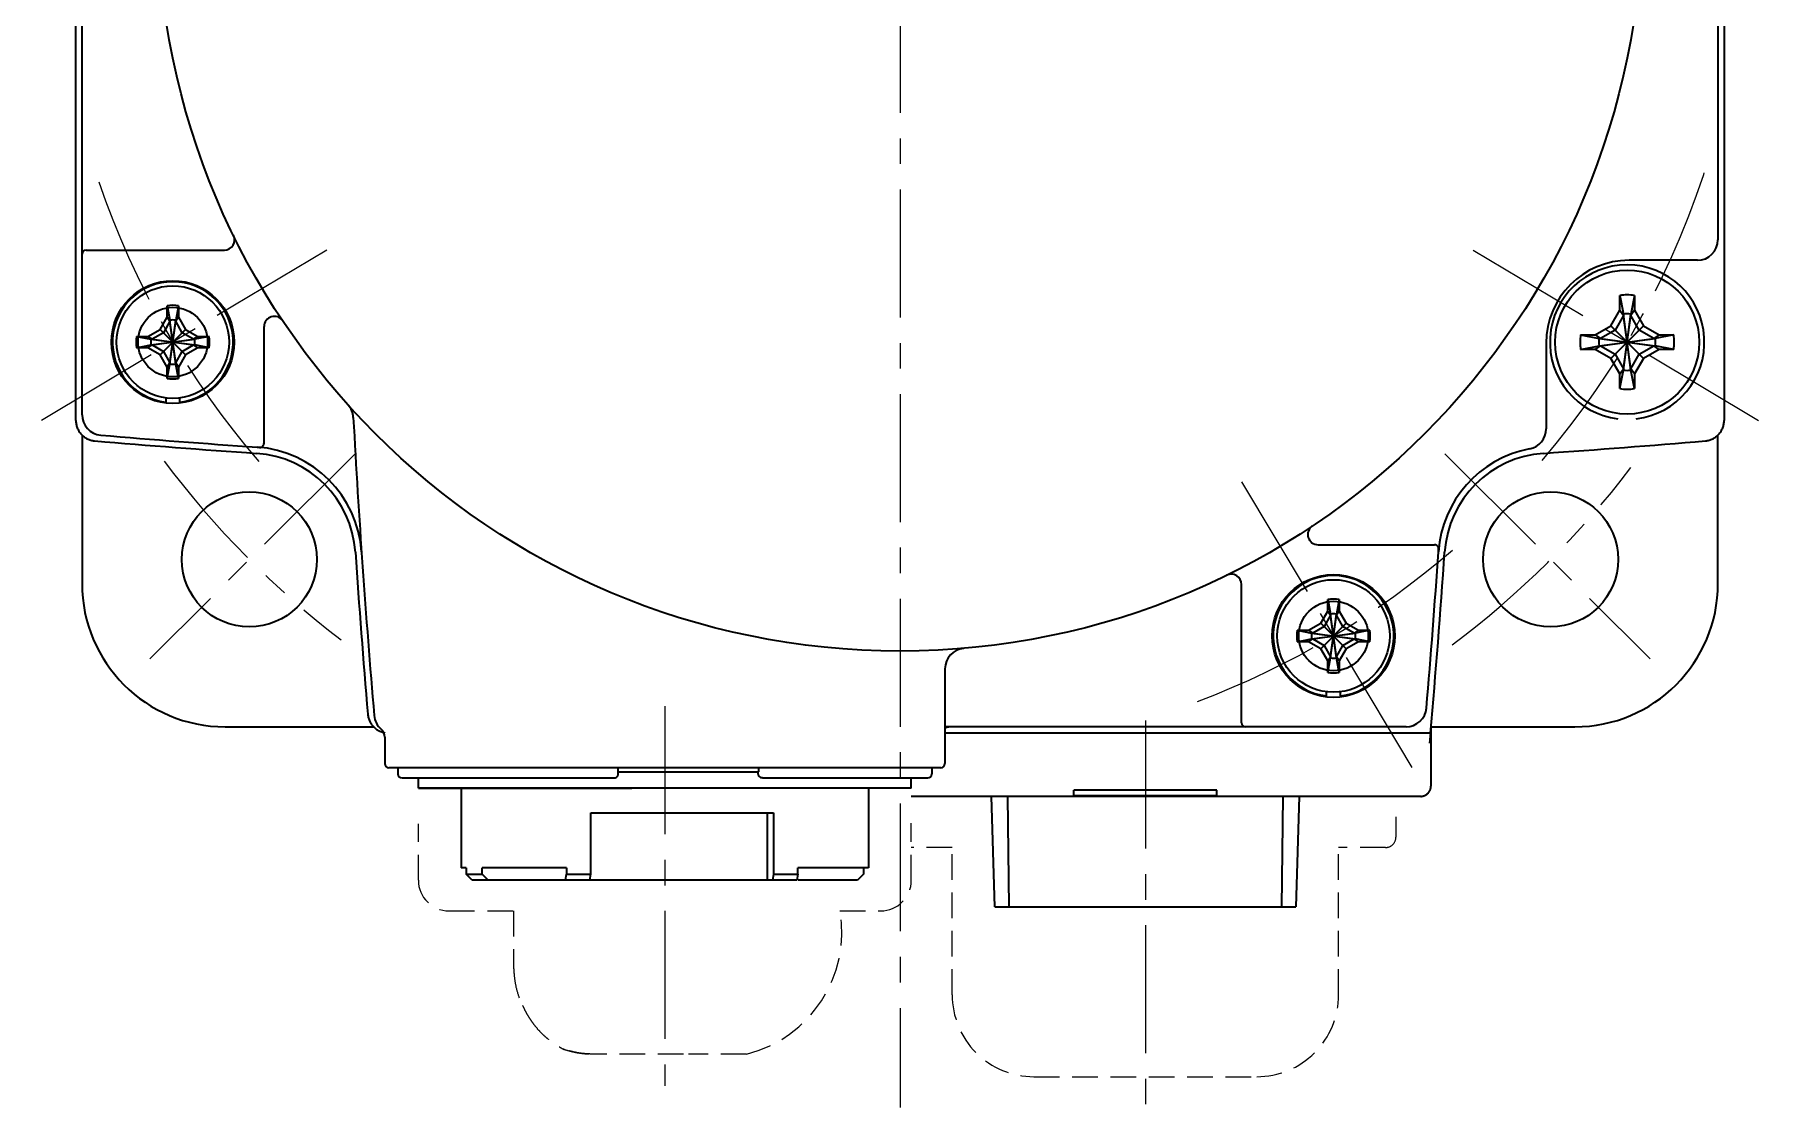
# Model space of a CAD drawing. Extents: x -41 to 384, y 100 to 247.
# Drawn here: x -34.6 to 50, y 100.4 to 152.8 of the extents above; entities that cross this region are included whole.
import ezdxf

# ---------------------------------------------------------------- set-up
doc = ezdxf.new("R2010")
doc.units = 0
doc.header["$MEASUREMENT"] = 0
doc.linetypes.add('CENTER', pattern=[2, 1.25, -0.25, 0.25, -0.25])
doc.linetypes.add('HIDDEN', pattern=[0.375, 0.25, -0.125])
for name, color, linetype, lineweight in [('CENTER', 7, 'CENTER', 25), ('HIDDEN', 3, 'HIDDEN', 25), ('OBJECT', 6, 'CONTINUOUS', 35)]:
    doc.layers.add(name, color=color, linetype=linetype, lineweight=lineweight)

msp = doc.modelspace()

# ---------------------------------------------------------------- linework, layer by layer
at = {"layer": 'CENTER', "ltscale": 5}
for p, q in [((7.723101627273593, 205.228622826676), (7.723101627273593, 100.373073894176)), ((-20.30227698130585, 142.2665952768814), (-34.59752735068048, 133.7449157675809)), ((35.74848023568961, 142.2665952766071), (50.04373060498079, 133.7449157671668)), ((-18.92908316050034, 132.3208891067019), (-28.95651966505773, 122.2934526021446)), ((34.37528641504753, 132.320889106702), (44.40272291960503, 122.2934526021447)), ((24.42958024527735, 130.9476952861404), (32.95125975478646, 116.6524449168902)), ((-3.776898372726464, 119.973073894476), (-3.776898372726464, 101.422676539176)), ((19.72310162727359, 119.273073894476), (19.72310162727359, 100.373073894176))]:
    msp.add_line(p, q, dxfattribs=at)
for centre, radius, start, end in [((7.723101627273593, 158.973073894476), 41.40000000000447, 319.3256458862272, 343.1937871660157), ((7.723101627273593, 158.973073894476), 41.40000000000447, 198.824149145619, 220.777656019111), ((7.723101627273762, 158.9730738944759), 45, 216.8872452582289, 232.5961688779663), ((7.723101627273593, 158.973073894476), 45, 306.8872452582312, 322.5961688779631), ((7.723101627273593, 158.973073894476), 41.40000000000447, 290.5642287989858, 310.7343191697342)]:
    msp.add_arc(centre, radius, start, end, dxfattribs=at)
at = {"layer": 'HIDDEN', "ltscale": 5}
for p, q in [((31.97310162727354, 114.5730738944759), (31.97310162727354, 113.5730738944759)), ((-15.83034122702639, 111.473073894476), (-15.83034122702639, 114.223073894476)), ((8.276544481673682, 111.473073894476), (8.276544481673682, 114.2655847256768)), ((10.27310162727366, 113.073073894476), (8.276544481673682, 113.073073894476)), ((10.27310162727366, 105.8730738944759), (10.27310162727366, 113.073073894476)), ((29.1731016272737, 105.8730738944759), (29.1731016272737, 113.0730738944759)), ((31.47310162727365, 113.073073894476), (29.1731016272737, 113.0730738944759)), ((-14.33038904192637, 109.973073894476), (-11.17910091042637, 109.973073894476)), ((-11.17910091042637, 109.973073894476), (-11.17910091042637, 107.361448860976)), ((4.785497035673643, 109.973073894476), (6.776592296573598, 109.973073894476)), ((-11.15718012622631, 106.940495767176), (-11.15717448232635, 106.940409861676)), ((-10.73453491152639, 105.3419486789761), (-10.7345646198263, 105.3420103298761)), ((-8.847979026526387, 103.279334244076), (-8.845543226626319, 103.277626592076)), ((-8.706127292126437, 103.208053214476), (-8.706235016826327, 103.208088358476)), ((-2.862878297126371, 102.973073894476), (-7.225232983326408, 102.973077441776)), ((0.2140147729735418, 102.973073894476), (-2.619139610326442, 102.973073894476)), ((14.2731016272736, 101.8730738944759), (25.17310162727358, 101.8730738944759))]:
    msp.add_line(p, q, dxfattribs=at)
for centre, radius, start, end in [((31.47310162727365, 113.5730738944759), 0.5, 269.9999999832987, 0), ((-14.33034122702634, 111.473073894476), 1.5, 180, 270), ((6.776544481673625, 111.473073894476), 1.5, 270, 0), ((-1.261936952243445, 108.9297305739555), 6.136790064175702, 283.9165693046014, 9.788662365920361), ((14.2731016272736, 105.8730738944759), 4, 179.9999999779997, 270), ((25.17310162727358, 105.8730738944759), 4, 269.9999999764984, 0)]:
    msp.add_arc(centre, radius, start, end, dxfattribs=at)
for points in [[(-11.17910095982631, 107.361448855976), (-11.17873025772633, 107.316244805976)], [(-11.17873025772633, 107.316244805976), (-11.17662314772633, 107.245584251776), (-11.17480100462637, 107.209952107776)], [(-11.17480100462637, 107.209952107776), (-11.17384881372629, 107.194688100876)], [(-11.17385080212648, 107.1947276287759), (-11.17272245672643, 107.177591479976)], [(-11.17272245672643, 107.177591479976), (-11.16932509702633, 107.125930647376), (-11.16586602722634, 107.073233394876)], [(-11.16586602722634, 107.073233394876), (-11.16234533642625, 107.0194990675759), (-11.15876310032638, 106.964727006376)], [(-11.15876310032638, 106.964727006376), (-11.15718032572624, 106.9404957592759)], [(-11.15717357302639, 106.940409921176), (-11.08602730042628, 106.394959868776), (-10.93084429752639, 105.8187250746761), (-10.74112918152639, 105.355692636476)], [(-10.74112918152639, 105.355692636476), (-10.73456411602626, 105.342010572776)], [(-10.73453282892626, 105.341950353876), (-10.70073455442627, 105.2728162550761)], [(-10.70073455442627, 105.2728162550761), (-10.64281718122629, 105.158845442676), (-10.51073872602626, 104.918966902076), (-10.38172258572626, 104.708272838576)], [(-10.38172568942627, 104.708279032076), (-10.37156444542631, 104.6925813395759)], [(-10.37156444542631, 104.6925813395759), (-10.31019199932643, 104.600882404176)], [(-10.31019199932643, 104.600882404176), (-10.19764541832637, 104.445117481476), (-9.968881751126446, 104.168529392876), (-9.743267420226287, 103.936852190076), (-9.529758882326403, 103.747312349176), (-9.335895059526251, 103.595913119776), (-9.167628212926273, 103.478171372576), (-9.029101574826312, 103.389298502276), (-8.924770844826297, 103.325930787476), (-8.860032528826308, 103.286855439276), (-8.85046105032643, 103.281177022976), (-8.84781380742629, 103.279614488976)], [(-8.845532873426349, 103.277658672976), (-8.791208913526361, 103.244339175776)], [(-8.791208913526361, 103.244339175776), (-8.731495518526344, 103.217042687376)], [(-8.731495518526344, 103.217042687376), (-8.706128148226298, 103.208050585976)], [(-8.705498190826349, 103.210160769976), (-8.730940572426334, 103.218601560476)], [(-8.706032532226345, 103.208037416076), (-8.402756604626461, 103.1203327321761), (-7.795224119826457, 103.007463083976), (-7.225238803526281, 102.973080564276)], [(-7.225232983326349, 102.9730774499759), (-7.73495445392632, 103.000889307976), (-8.241440428326428, 103.083484800076), (-8.705498190826349, 103.210160769976)]]:
    msp.add_spline(points, degree=3, dxfattribs=at)
at = {"layer": 'OBJECT'}
for p, q in [((-32.58058758982645, 133.945501216276), (-32.58058758982645, 184.000646572676)), ((47.72310162727353, 183.721828709276), (47.72310162727353, 142.7730738944759)), ((48.02679084447362, 184.000646572676), (48.02679084447362, 133.945501216276)), ((-32.27689837272658, 134.224319079676), (-32.27689837272658, 175.1730738944759)), ((-32.07689837272648, 142.2730738944759), (-25.31929538022644, 142.2730738944759)), ((46.72310162727353, 141.7730738944759), (43.37722458097346, 141.7730738944759)), ((42.92564135911407, 140.050453031692), (43.10484135911428, 139.1452352663161)), ((42.92564135911407, 139.3336530316921), (42.92564135911407, 140.050453031692)), ((43.64244135911429, 140.050453031692), (43.46324135911425, 139.1452352663161)), ((43.64244135911429, 140.0504430132601), (43.64244135911429, 139.3336530316921)), ((-28.46120246002636, 138.397863643176), (-28.11783810562639, 138.9925881504761)), ((-28.11783810562639, 138.9925881504761), (-28.11783810562639, 139.552588150476)), ((-28.11783810562639, 139.552588150476), (-27.9778381056264, 138.845386771276)), ((-28.11783810562639, 138.9925881504761), (-27.9778381056264, 138.789386771276)), ((-27.9778381056264, 138.845386771276), (-27.9778381056264, 138.789386771276)), ((-27.9778381056264, 136.703611806376), (-27.69783810562649, 138.845386771276)), ((-27.69783810562649, 136.703611806376), (-27.9778381056264, 138.845386771276)), ((-27.55783810562628, 139.552588150476), (-27.69783810562649, 138.845386771276)), ((-27.55783810562628, 138.9925881504761), (-27.69783810562649, 138.789386771276)), ((-27.69783810562649, 138.789386771276), (-27.69783810562649, 138.845386771276)), ((-27.55783810562628, 139.552580323576), (-27.55783810562628, 138.9925881504761)), ((-27.55783810562628, 138.9925881504761), (-27.21447375122642, 138.397863643176)), ((42.48613498548229, 138.5724056623481), (42.92564135911407, 139.3336530316921)), ((43.10484135911428, 139.0735552663161), (42.69494562279425, 138.363595025164)), ((42.92564135911407, 139.3336530316921), (43.10484135911428, 139.0735552663161)), ((43.46324135911425, 136.4037633112441), (43.10484135911428, 139.1452352663161)), ((43.10484135911428, 139.1452352663161), (43.10484135911428, 139.0735552663161)), ((43.10484135911428, 136.4037633112441), (43.46324135911425, 139.1452352663161)), ((43.46324135911425, 136.4754433112442), (43.10484135911428, 139.0735552663161)), ((43.10484135911428, 136.4754433112442), (43.46324135911425, 139.0735552663161)), ((43.64244135911429, 139.3336530316921), (43.46324135911425, 139.0735552663161)), ((43.46324135911425, 139.0735552663161), (43.46324135911425, 139.1452352663161)), ((43.87313709543429, 138.363595025164), (43.46324135911425, 139.0735552663161)), ((43.64244135911429, 139.3336530316921), (44.08194773261818, 138.5724056623481)), ((-29.6159269673264, 138.054499288876), (-29.05592696732629, 138.054499288876)), ((-29.6159269673264, 138.054499288876), (-28.90872558802636, 137.914499288876)), ((-29.05592696732629, 138.054499288876), (-28.46120246002636, 138.397863643176)), ((-29.05592696732629, 138.054499288876), (-28.85272558802626, 137.914499288876)), ((-28.29806914962626, 138.234730332876), (-28.85272558802626, 137.914499288876)), ((-27.21447375122642, 137.151134934476), (-28.46120246002636, 138.397863643176)), ((-28.46120246002636, 137.151134934476), (-27.21447375122642, 138.397863643176)), ((-27.9778381056264, 138.789386771276), (-28.29806914962626, 138.234730332876)), ((-27.9778381056264, 136.7596118063759), (-27.69783810562649, 138.789386771276)), ((-27.69783810562649, 136.7596118063759), (-27.9778381056264, 138.789386771276)), ((-27.37760706162641, 138.234730332876), (-27.69783810562649, 138.789386771276)), ((-26.82295062322646, 137.914499288876), (-27.37760706162641, 138.234730332876)), ((-27.21447375122642, 138.397863643176), (-26.61974924392644, 138.054499288876)), ((-26.61974924392644, 138.054499288876), (-26.82295062322646, 137.914499288876)), ((-26.05974924392632, 138.054499288876), (-26.76695062322642, 137.914499288876)), ((-26.61974924392644, 138.054499288876), (-26.05974924392632, 138.054499288876)), ((-23.37689837272649, 132.829517731576), (-23.37689837272649, 138.530960500776)), ((41.00808761613825, 138.1328992887161), (41.91330538151425, 137.9536992887161)), ((41.00808761613825, 138.1328992887161), (41.72488761613829, 138.1328992887161)), ((41.72488761613829, 138.1328992887161), (42.48613498548229, 138.5724056623481)), ((41.72488761613829, 138.1328992887161), (41.98498538164222, 137.9536992887161)), ((42.69494562279425, 138.363595025164), (41.98498538164222, 137.9536992887161)), ((44.08194773261818, 136.9765929152121), (42.48613498548229, 138.5724056623481)), ((42.48613498548229, 136.9765929152121), (44.08194773261818, 138.5724056623481)), ((44.5830973365862, 137.9536992887161), (43.87313709543429, 138.363595025164)), ((44.08194773261818, 138.5724056623481), (44.84319510196217, 138.1328992887161)), ((44.84319510196217, 138.1328992887161), (44.5830973365862, 137.9536992887161)), ((45.55999510196214, 138.1328992887161), (44.65477733658633, 137.9536992887161)), ((44.84319510196217, 138.1328992887161), (45.55999510196214, 138.1328992887161)), ((-29.6159269673264, 137.494499288876), (-28.90872558802636, 137.634499288876)), ((-29.05592696732629, 137.494499288876), (-29.6159269673264, 137.494499288876)), ((-29.05592696732629, 137.494499288876), (-28.85272558802626, 137.634499288876)), ((-28.46120246002636, 137.151134934476), (-29.05592696732629, 137.494499288876)), ((-28.90872558802636, 137.914499288876), (-26.76695062322642, 137.634499288876)), ((-28.90872558802636, 137.634499288876), (-26.76695062322642, 137.914499288876)), ((-28.85272558802626, 137.914499288876), (-28.90872558802636, 137.914499288876)), ((-28.90872558802636, 137.634499288876), (-28.85272558802626, 137.634499288876)), ((-28.85272558802626, 137.914499288876), (-26.82295062322646, 137.634499288876)), ((-28.85272558802626, 137.634499288876), (-26.82295062322646, 137.914499288876)), ((-28.85272558802626, 137.634499288876), (-28.29806914962626, 137.314268244776)), ((-28.11783810562639, 136.556410427176), (-28.46120246002636, 137.151134934476)), ((-28.29806914962626, 137.314268244776), (-27.9778381056264, 136.7596118063759)), ((-27.69783810562649, 136.7596118063759), (-27.37760706162641, 137.314268244776)), ((-27.21447375122642, 137.151134934476), (-27.55783810562628, 136.556410427176)), ((-27.37760706162641, 137.314268244776), (-26.82295062322646, 137.634499288876)), ((-26.61974924392644, 137.494499288876), (-27.21447375122642, 137.151134934476)), ((-26.76695062322642, 137.914499288876), (-26.82295062322646, 137.914499288876)), ((-26.61974924392644, 137.494499288876), (-26.82295062322646, 137.634499288876)), ((-26.82295062322646, 137.634499288876), (-26.76695062322642, 137.634499288876)), ((-26.05974924392632, 137.494499288876), (-26.76695062322642, 137.634499288876)), ((-26.05975707082632, 137.494499288876), (-26.61974924392644, 137.494499288876)), ((39.32310162727345, 137.7189509407759), (39.32310162727345, 133.5377871557759)), ((41.00808761613825, 137.4160992887161), (41.91330538151425, 137.5952992887161)), ((41.72488761613829, 137.4160992887161), (41.00808761613825, 137.4160992887161)), ((41.72488761613829, 137.4160992887161), (41.98498538164222, 137.5952992887161)), ((42.48613498548229, 136.9765929152121), (41.72488761613829, 137.4160992887161)), ((41.91330538151425, 137.9536992887161), (44.65477733658633, 137.5952992887161)), ((41.98498538164222, 137.9536992887161), (41.91330538151425, 137.9536992887161)), ((41.91330538151425, 137.5952992887161), (44.65477733658633, 137.9536992887161)), ((41.91330538151425, 137.5952992887161), (41.98498538164222, 137.5952992887161)), ((41.98498538164222, 137.9536992887161), (44.5830973365862, 137.5952992887161)), ((41.98498538164222, 137.5952992887161), (44.5830973365862, 137.9536992887161)), ((41.98498538164222, 137.5952992887161), (42.69494562279425, 137.1854035523961)), ((42.69494562279425, 137.1854035523961), (43.10484135911428, 136.4754433112442)), ((43.46324135911425, 136.4754433112442), (43.87313709543429, 137.1854035523961)), ((43.87313709543429, 137.1854035523961), (44.5830973365862, 137.5952992887161)), ((44.84319510196217, 137.4160992887161), (44.08194773261818, 136.9765929152121)), ((44.65477733658633, 137.9536992887161), (44.5830973365862, 137.9536992887161)), ((44.84319510196217, 137.4160992887161), (44.5830973365862, 137.5952992887161)), ((44.5830973365862, 137.5952992887161), (44.65477733658633, 137.5952992887161)), ((45.55999510196214, 137.4160992887161), (44.65477733658633, 137.5952992887161)), ((45.55998508353026, 137.4160992887161), (44.84319510196217, 137.4160992887161)), ((-28.11783810562639, 136.556410427176), (-27.9778381056264, 136.7596118063759)), ((-28.11783810562639, 135.996410427176), (-27.9778381056264, 136.703611806376)), ((-28.11783810562639, 135.996410427176), (-28.11783810562639, 136.556410427176)), ((-27.9778381056264, 136.7596118063759), (-27.9778381056264, 136.703611806376)), ((-27.69783810562649, 136.703611806376), (-27.69783810562649, 136.7596118063759)), ((-27.55783810562628, 136.556410427176), (-27.69783810562649, 136.7596118063759)), ((-27.55783810562628, 135.996410427176), (-27.69783810562649, 136.703611806376)), ((-27.55783810562628, 136.556410427176), (-27.55783810562628, 135.996410427176)), ((42.92564135911407, 136.215345545868), (42.48613498548229, 136.9765929152121)), ((42.92564135911407, 136.215345545868), (43.10484135911428, 136.4754433112442)), ((42.92564135911407, 135.498545545868), (43.10484135911428, 136.4037633112441)), ((43.10484135911428, 136.4754433112442), (43.10484135911428, 136.4037633112441)), ((43.64244135911429, 136.215345545868), (43.46324135911425, 136.4754433112442)), ((43.46324135911425, 136.4037633112441), (43.46324135911425, 136.4754433112442)), ((43.64244135911429, 135.498545545868), (43.46324135911425, 136.4037633112441)), ((44.08194773261818, 136.9765929152121), (43.64244135911429, 136.215345545868)), ((42.92564135911407, 135.498545545868), (42.92564135911407, 136.215345545868)), ((43.64244135911429, 136.215345545868), (43.64244135911429, 135.498545545868)), ((-28.18783810562633, 135.049238623976), (-28.18783810562633, 134.8453355856759)), ((-27.48783810562645, 134.8453355856759), (-27.48783810562645, 135.049238623976)), ((-32.27689837272647, 133.2280433409761), (-32.27689837272647, 125.973073894476)), ((47.72310162727364, 125.973073894476), (47.72310162727364, 133.2280433409761)), ((-23.72074449642651, 132.6404041328759), (-23.5951371500264, 132.630351100376)), ((28.16521502097362, 127.873073894476), (33.86665779007353, 127.873073894476)), ((34.05577138887355, 127.5292277707759), (34.06582442137352, 127.6548351171759)), ((24.42310162727358, 119.173073894476), (24.42310162727358, 125.930676886976)), ((28.29831187857371, 124.035498515876), (28.64167623297362, 124.630223023176)), ((28.78167623297372, 124.427021643976), (28.46144518897359, 123.872365205576)), ((28.64167623297362, 125.190223023176), (28.78167623297372, 124.483021643976)), ((28.64167623297362, 124.630223023176), (28.64167623297362, 125.190223023176)), ((28.64167623297362, 124.630223023176), (28.78167623297372, 124.427021643976)), ((29.06167623297358, 122.341246679176), (28.78167623297372, 124.483021643976)), ((28.78167623297372, 122.341246679176), (29.06167623297358, 124.483021643976)), ((28.78167623297372, 124.483021643976), (28.78167623297372, 124.427021643976)), ((29.06167623297358, 122.3972466791761), (28.78167623297372, 124.427021643976)), ((28.78167623297372, 122.3972466791761), (29.06167623297358, 124.427021643976)), ((29.20167623297357, 125.190223023176), (29.06167623297358, 124.483021643976)), ((29.20167623297357, 124.630223023176), (29.06167623297358, 124.427021643976)), ((29.06167623297358, 124.427021643976), (29.06167623297358, 124.483021643976)), ((29.38190727697361, 123.872365205576), (29.06167623297358, 124.427021643976)), ((29.20167623297357, 125.190215196276), (29.20167623297357, 124.630223023176)), ((29.20167623297357, 124.630223023176), (29.54504058737365, 124.035498515876)), ((27.14358737127367, 123.692134161576), (27.70358737127362, 123.692134161576)), ((27.14358737127367, 123.692134161576), (27.85078875057366, 123.552134161576)), ((27.70358737127362, 123.692134161576), (28.29831187857371, 124.035498515876)), ((27.70358737127362, 123.692134161576), (27.90678875057364, 123.552134161576)), ((28.46144518897359, 123.872365205576), (27.90678875057364, 123.552134161576)), ((29.54504058737365, 122.788769807176), (28.29831187857371, 124.035498515876)), ((28.29831187857371, 122.788769807176), (29.54504058737365, 124.035498515876)), ((29.93656371537361, 123.552134161576), (29.38190727697361, 123.872365205576)), ((29.54504058737365, 124.035498515876), (30.13976509467358, 123.692134161576)), ((30.13976509467358, 123.692134161576), (29.93656371537361, 123.552134161576)), ((30.69976509467358, 123.692134161576), (29.99256371537365, 123.552134161576)), ((30.13976509467358, 123.692134161576), (30.69976509467358, 123.692134161576)), ((27.14358737127367, 123.132134161576), (27.85078875057366, 123.2721341615761)), ((27.70358737127362, 123.132134161576), (27.14358737127367, 123.132134161576)), ((27.70358737127362, 123.132134161576), (27.90678875057364, 123.2721341615761)), ((28.29831187857371, 122.788769807176), (27.70358737127362, 123.132134161576)), ((27.90678875057364, 123.552134161576), (27.85078875057366, 123.552134161576)), ((27.85078875057366, 123.2721341615761), (29.99256371537365, 123.552134161576)), ((27.85078875057366, 123.552134161576), (29.99256371537365, 123.2721341615761)), ((27.85078875057366, 123.2721341615761), (27.90678875057364, 123.2721341615761)), ((27.90678875057364, 123.2721341615761), (29.93656371537361, 123.552134161576)), ((27.90678875057364, 123.552134161576), (29.93656371537361, 123.2721341615761)), ((27.90678875057364, 123.2721341615761), (28.46144518897359, 122.9519031175761)), ((28.64167623297362, 122.194045299876), (28.29831187857371, 122.788769807176)), ((28.46144518897359, 122.9519031175761), (28.78167623297372, 122.3972466791761)), ((29.06167623297358, 122.3972466791761), (29.38190727697361, 122.9519031175761)), ((29.54504058737365, 122.788769807176), (29.20167623297357, 122.194045299876)), ((29.38190727697361, 122.9519031175761), (29.93656371537361, 123.2721341615761)), ((30.13976509467358, 123.132134161576), (29.54504058737365, 122.788769807176)), ((29.99256371537365, 123.552134161576), (29.93656371537361, 123.552134161576)), ((29.93656371537361, 123.2721341615761), (29.99256371537365, 123.2721341615761)), ((30.13976509467358, 123.132134161576), (29.93656371537361, 123.2721341615761)), ((30.69976509467358, 123.132134161576), (29.99256371537365, 123.2721341615761)), ((30.69975726777358, 123.132134161576), (30.13976509467358, 123.132134161576)), ((28.64167623297362, 122.194045299876), (28.78167623297372, 122.3972466791761)), ((28.64167623297362, 121.634045299876), (28.78167623297372, 122.341246679176)), ((28.64167623297362, 121.634045299876), (28.64167623297362, 122.194045299876)), ((28.78167623297372, 122.3972466791761), (28.78167623297372, 122.341246679176)), ((29.20167623297357, 122.194045299876), (29.06167623297358, 122.3972466791761)), ((29.06167623297358, 122.341246679176), (29.06167623297358, 122.3972466791761)), ((29.20167623297357, 121.634045299876), (29.06167623297358, 122.341246679176)), ((29.20167623297357, 122.194045299876), (29.20167623297357, 121.634045299876)), ((9.923101627273525, 121.8105928147759), (9.923101627273525, 117.1730738944759)), ((28.57167623297363, 120.6868734966761), (28.57167623297363, 120.4829704583759)), ((29.27167623297362, 120.4829704583759), (29.27167623297362, 120.6868734966761)), ((-25.27689837272641, 118.973073894476), (-18.02192892612635, 118.973073894476)), ((32.47185644197362, 118.973073894476), (9.923101627273525, 118.973073894476)), ((33.66754122257362, 118.6693846773761), (9.963467017973583, 118.6693846773761)), ((33.68795653787356, 118.9060039916759), (33.68795653787356, 116.073073894476)), ((33.69374327257356, 118.973073894476), (40.72310162727359, 118.973073894476)), ((-17.47689837272639, 118.4730738944758), (-17.47689837272639, 117.1730738944759)), ((9.723101627273538, 116.9730738944759), (-17.27689837272635, 116.9730738944759)), ((-16.83034122712649, 116.9730738944759), (-16.83034122712649, 116.6730738944759)), ((-6.05499956842641, 116.6730738944759), (-6.05499956842641, 116.9730738944759)), ((0.8182111172735061, 116.7730738944759), (0.8182111172735061, 116.9730738944759)), ((9.27654448157358, 116.9730738944759), (9.27654448157358, 116.6730738944759)), ((-16.63034075122652, 116.473073894476), (-6.254999568426513, 116.473073894476)), ((-15.83034122712649, 115.973073894476), (-15.83034122712649, 116.473073894476)), ((8.276506559173527, 115.973073894476), (-15.83030330462651, 115.973073894476)), ((-15.8303033046264, 115.973073894476), (-5.391170153526446, 115.973073894476)), ((-13.73034122712641, 115.973073894476), (-13.73034122712641, 112.0730738944759)), ((-6.05499956842641, 116.7730738944759), (0.8182111172735061, 116.7730738944759)), ((0.7938372486735262, 116.6730738944759), (0.7938372486735262, 116.7730738944759)), ((0.9923464789734452, 116.473073894476), (9.076544005673556, 116.473073894476)), ((6.176544481573613, 115.973073894476), (6.176544481573613, 112.0730738944759)), ((8.276544481573522, 115.973073894476), (8.276544481573522, 116.473073894476)), ((33.18795653787367, 115.573073894476), (8.276544481673682, 115.573073894476)), ((12.36480185027358, 110.173073894476), (12.19510001357355, 115.5730738944761)), ((12.98221366017356, 115.5730738944761), (13.05250645887349, 110.173073894476)), ((16.22310162727365, 115.5961042937761), (16.22310162727365, 115.873073894476)), ((23.22310162727359, 115.873073894476), (16.22310162727365, 115.873073894476)), ((23.22310162727359, 115.5961042937761), (16.22310162727365, 115.5961042937761)), ((23.22310162727359, 115.5961042937761), (23.22310162727359, 115.873073894476)), ((26.39369679577356, 110.173073894476), (26.46398959447356, 115.5730738944761)), ((27.25110324107357, 115.5730738944761), (27.08140140427361, 110.173073894476)), ((-7.402457585626393, 114.773073894476), (1.530457779173616, 114.773073894476)), ((-7.402457585626393, 111.773073894476), (-7.402457585626393, 114.773073894476)), ((1.250158289273599, 111.473073894476), (1.250158289273599, 114.773073894476)), ((1.530457779173616, 114.773073894476), (1.530457779173616, 111.773073894476)), ((-13.4968140970264, 112.0730738944759), (-13.73024349402641, 112.0730738944759)), ((-13.4968140970264, 112.0730738944759), (-13.4968140970264, 111.773073894476)), ((-13.4968140970264, 111.773073894476), (-12.71685029932644, 111.773073894476)), ((-13.19905025162654, 111.473073894476), (-13.4968140970264, 111.773073894476)), ((-12.71685029932644, 111.773073894476), (-12.71685029932644, 112.0730738944759)), ((-8.59351296762651, 112.0730738944759), (-12.71685029932644, 112.0730738944759)), ((-12.41908645382642, 111.473073894476), (-12.71685029932644, 111.773073894476)), ((-8.630073770626439, 111.473073894476), (-8.59351296762651, 111.773073894476)), ((-8.59351296762651, 112.0730738944759), (-8.59351296762651, 111.773073894476)), ((-8.59351296762651, 111.773073894476), (-7.402457585626393, 111.773073894476)), ((-7.43901838862655, 111.473073894476), (-7.402457585626393, 111.773073894476)), ((1.530457779173616, 111.773073894476), (1.493896976073529, 111.473073894476)), ((1.530457779173616, 111.773073894476), (2.721513161073517, 111.773073894476)), ((2.721513161073517, 111.773073894476), (2.684952358073473, 111.473073894476)), ((2.721513161073517, 111.773073894476), (2.721513161073517, 112.0730738944759)), ((6.176446748473607, 112.0730738944759), (2.721513161073517, 112.0730738944759)), ((5.943017351573531, 111.773073894476), (5.645253506073457, 111.473073894476)), ((5.943017351573531, 112.0730738944759), (5.943017351573531, 111.773073894476)), ((2.684952358073473, 111.473073894476), (-13.19905025162654, 111.473073894476)), ((5.645253506073457, 111.473073894476), (2.742963751673528, 111.473073894476)), ((12.36480185027358, 110.173073894476), (27.08140140427361, 110.173073894476))]:
    msp.add_line(p, q, dxfattribs=at)
for centre, radius in [((7.723101627273593, 158.973073894476), 36.3), ((-27.83783810562636, 137.7744992888759), 3), ((-27.83783810562636, 137.7744992888759), 2.75), ((43.28404135911425, 137.7744992887161), 3.52), ((-27.83783810572646, 137.774499288776), 1.7), ((-24.09670352612642, 127.153268741076), 3.3), ((39.54290678067365, 127.153268741076), 3.3), ((28.92167623297371, 123.4121341615759), 3), ((28.92167623297371, 123.4121341615759), 2.75), ((28.92167623287355, 123.4121341615759), 1.7)]:
    msp.add_circle(centre, radius, dxfattribs=at)
for centre, radius, start, end in [((-32.07689837272648, 142.073073894476), 0.2, 90, 180), ((-25.31929538022644, 142.7730738944759), 0.5, 270, 26.11775237789996), ((46.72310162727353, 142.7730738944759), 1, 270, 0), ((43.37722458097346, 137.7189509407759), 4.0541229537, 90, 180), ((43.28404135911425, 137.7744992887161), 3.776, 276.8138543441999, 263.1861456558001), ((-27.83783810562636, 137.7744992888759), 2.95, 276.8138543441999, 263.1861456558001), ((43.28404135911425, 137.7744992887161), 2.304, 81.05093976560255, 98.94901806529688), ((-27.83783810562636, 137.7744992888759), 1.8, 81.05093976560255, 98.94901806529688), ((-27.83783810562636, 137.7744992888759), 1.08, 82.55180943900213, 97.44819056099787), ((-22.87689837272643, 138.530960500776), 0.5, 33.74462379950004, 180), ((43.28404135911425, 137.7744992887161), 1.3824, 82.55180943900213, 97.44819056099787), ((-27.83783810562636, 137.7744992888759), 1.8, 171.0509819346999, 188.9490180653001), ((-27.83783810562636, 137.7744992888759), 1.8, 351.0509397655992, 8.949018065300145), ((43.28404135911425, 137.7744992887161), 2.304, 171.0509819346999, 188.9490180653001), ((43.28404135911425, 137.7744992887161), 2.304, 351.0509397655992, 8.949018065300145), ((-27.83783810562636, 137.7744992888759), 1.08, 172.5518094389988, 187.4481905610011), ((-27.83783810562636, 137.7744992888759), 1.08, 352.5518094389989, 7.448190561001159), ((43.28404135911425, 137.7744992887161), 1.3824, 172.5518094389988, 187.4481905610011), ((43.28404135911425, 137.7744992887161), 1.3824, 352.5518094389989, 7.448190561001159), ((-27.83783810562636, 137.7744992888759), 1.08, 262.5518094390022, 277.4481905609979), ((43.28404135911425, 137.7744992887161), 1.3824, 262.5518094390022, 277.4481905609979), ((-27.83783810562636, 137.7744992888759), 1.8, 261.0509819347031, 278.9490180652969), ((43.28404135911425, 137.7744992887161), 2.304, 261.0509819347031, 278.9490180652969), ((-20.01023708822652, 134.030101026976), 0.9999992421, 3.101565698400005, 41.96777357239926), ((-31.27689837272658, 134.224319079676), 1, 180, 265.1258543397996), ((440.3144828162737, 158.973073894476), 460, 183.1015733057998, 184.9200874097), ((7.723101627273593, 591.5644550835759), 460.3036892170998, 265.091061737002, 266.0804225019993), ((7.723101627273593, 591.5644550834761), 460, 265.1258543397996, 266.0804225019993), ((38.3231016272735, 133.5377871557759), 1, 280.8163918555989, 0), ((7.723101627273593, 591.5644550835759), 460.3036892170998, 273.9195774980008, 274.9089382629981), ((-24.09670352612642, 127.153268741076), 5.1963107829, 3.919577498000755, 86.08042250199922), ((-24.09670352612642, 127.1532687410759), 5.5, 3.91957749799913, 86.08042250199922), ((-23.57689837272642, 132.829517731576), 0.2, 264.7677057777, 0), ((39.54290678067355, 127.1532687410759), 5.5, 100.8163918555988, 176.0804225020008), ((39.54290678067365, 127.153268741076), 5.1963107829, 93.91957749800078, 176.0804225019992), ((28.16521502097362, 128.3730738944759), 0.5, 123.7446237995, 270), ((33.86665779007353, 127.6730738944759), 0.2, 354.7677057777, 90), ((440.3144828163735, 158.973073894476), 460.3036892170998, 183.9195774980007, 184.9089382630013), ((-424.8682795618264, 158.9730738944761), 460, 355.1258543397995, 356.0804225020009), ((-424.8682795617265, 158.973073894476), 460.3036892170998, 354.976811579401, 356.0804225019992), ((23.92310162727358, 125.930676886976), 0.5, 0, 116.1177523779001), ((28.92167623297371, 123.4121341615759), 2.95, 276.8138543441999, 263.1861456558001), ((-25.27689837272641, 125.973073894476), 7, 180, 270), ((40.72310162727359, 125.973073894476), 7, 270, 0), ((28.92167623297371, 123.4121341615759), 1.8, 81.05093976560255, 98.94901806529688), ((28.92167623297371, 123.4121341615759), 1.08, 82.55180943900213, 97.44819056099787), ((28.92167623297371, 123.4121341615759), 1.8, 171.0509819346999, 188.9490180653001), ((28.92167623297371, 123.4121341615759), 1.8, 351.0509397655992, 8.949018065300145), ((10.92310162727347, 121.8105928147759), 1, 94.92150536129854, 180), ((28.92167623297371, 123.4121341615759), 1.08, 172.5518094389988, 187.4481905610011), ((28.92167623297371, 123.4121341615759), 1.08, 352.5518094389989, 7.448190561001159), ((28.92167623297371, 123.4121341615759), 1.08, 262.5518094390022, 277.4481905609979), ((28.92167623297371, 123.4121341615759), 1.8, 261.0509819347031, 278.9490180652969), ((-16.99423461302638, 119.606375238076), 1, 184.9200874097, 229.0720714429016), ((32.47185644197362, 119.973073894476), 1, 270, 355.1258543397995), ((-17.97689837272651, 118.4730738944758), 0.5, 0, 49.07207144290162), ((24.62310162727352, 119.173073894476), 0.2, 180, 270), ((-17.27689837272635, 117.1730738944759), 0.2, 180, 270), ((9.723101627273538, 117.1730738944759), 0.2, 270, 0), ((-16.63034122712656, 116.6730738944759), 0.2, 180, 270), ((9.076544481573476, 116.6730738944759), 0.2, 270, 0)]:
    msp.add_arc(centre, radius, start, end, dxfattribs=at)
for points in [[(-32.58058758982645, 133.9455012162761), (-32.57628406032643, 133.852826620276), (-32.56339996002646, 133.760893635076), (-32.54207666892626, 133.670657829276), (-32.51243883492646, 133.582660624476), (-32.47483122112635, 133.497920960076), (-32.42946467042634, 133.416911631776), (-32.37684449402627, 133.3405438495759), (-32.31733122842627, 133.269330949476), (-32.25147223042643, 133.203942125476), (-32.17988740072633, 133.144979991076), (-32.10305734052634, 133.0928476878759), (-32.02184667682626, 133.048126647776), (-31.93670842852646, 133.011067398676), (-31.84862829562644, 132.9821006319759), (-31.75813504722635, 132.961396869076), (-31.66616864852631, 132.9491787417761)], [(47.11237190317376, 132.9491787417761), (47.20433830187368, 132.961396869076), (47.29483155027368, 132.9821006319759), (47.38291168317357, 133.011067398676), (47.46804993147372, 133.048126647776), (47.54926059517368, 133.0928476878759), (47.62609065537357, 133.144979991076), (47.69767548507377, 133.203942125476), (47.76353448307361, 133.269330949476), (47.82304774867372, 133.3405438495759), (47.87566792507369, 133.416911631776), (47.92103447577358, 133.497920960076), (47.95864208957357, 133.582660624376), (47.98827992347355, 133.670657829276), (48.00960321467369, 133.760893635076), (48.02248731497377, 133.852826620276), (48.02679084447367, 133.9455012162761)], [(-18.30079352542634, 119.5838036185761), (-18.28857539812634, 119.4918372199761), (-18.26787163522635, 119.4013439714759), (-18.23890486852645, 119.313263838676), (-18.20184561932638, 119.228125590376), (-18.15712457922643, 119.146914926576), (-18.10499227602633, 119.070084866476), (-18.04603014162626, 118.9985000367759), (-17.98064131772639, 118.932641038676), (-17.90942841762637, 118.873127773176), (-17.83306063532632, 118.820507596676), (-17.75205130712641, 118.775141046076), (-17.6673116427263, 118.737533432176), (-17.57931443782627, 118.7078955982759), (-17.48907863212628, 118.686572307176), (-17.47693480152634, 118.684368735776)], [(33.6657382680736, 118.662279140776), (33.6645216821737, 118.655599887476), (33.66248186387361, 118.636024533176), (33.65971811117356, 118.608206386476), (33.65626293407354, 118.572453661876), (33.65220440667372, 118.5296864501761), (33.64784947807368, 118.4831985737761), (33.64356654087362, 118.437031883876), (33.63950128647355, 118.392863219376), (33.63565584347361, 118.350786654076), (33.63210296447369, 118.311651132976), (33.62882988917363, 118.275366416776), (33.62575341097363, 118.2410502993759), (33.62272700737367, 118.2070892042759), (33.61963599727358, 118.172196595676)], [(33.66580876157355, 118.669394516676), (33.66584237197367, 118.667027614276), (33.6657382680736, 118.662279140776)], [(33.18795653787356, 115.573073894476), (33.24358534557371, 115.576178094776), (33.29850388027364, 115.585447720976), (33.34839087777368, 115.599512047876), (33.39826648177359, 115.6194554121761), (33.4431902062737, 115.643125322576), (33.48495157387356, 115.670837709376), (33.52616886677356, 115.704817977276), (33.5606638023736, 115.739773286976), (33.59148912047374, 115.777842705776), (33.61997479427362, 115.8213593217761), (33.64476763937364, 115.869791781476), (33.66270965377363, 115.916199808176), (33.67643383277368, 115.966350268376), (33.68509538277374, 116.019660704976), (33.68795652847371, 116.073073894476)]]:
    msp.add_spline(points, degree=3, dxfattribs=at)
for points, start_tangent, end_tangent in [([(-18.63690273732641, 127.8396503217759), (-18.63648516312651, 127.826405068476)], (0.0195187927922511, -0.9998094902169778), (0.0435209936680027, -0.9990525126889725)), ([(-18.63648516312651, 127.826405068476), (-18.63575597422641, 127.8132811584759), (-18.63338595652647, 127.787430492276)], (0.043520991429339, -0.999052512786494), (0.1152785621114713, -0.9933332034707748)), ([(9.923059176873492, 118.868603197576), (9.923962623673445, 118.870977983276), (9.926184513173553, 118.876287954876), (9.929422391773528, 118.882856435776), (9.931451983173474, 118.8865122783759)], (0.3070201164622535, 0.9517030251541204), (0.4977364986054558, 0.8673282988326745)), ([(9.931451983173474, 118.8865122783759), (9.933768359973557, 118.890401504076), (9.936415708273556, 118.894509450976)], (0.4977364949061728, 0.8673283009555941), (0.5569057271482144, 0.8305757106185556)), ([(9.936415708273556, 118.894509450976), (9.939404116773517, 118.898791949476), (9.946436121273564, 118.907748340276), (9.955102467873528, 118.9171272162759), (9.965721866173567, 118.926776736276), (9.978850292273476, 118.936601899576), (9.99531138167356, 118.946440679676), (10.01600978757358, 118.955859148076), (10.04117348027364, 118.963956716576), (10.07013600847358, 118.969773446776), (10.10099734397352, 118.9726924211759), (10.11728423767363, 118.973073836376)], (0.5569057278495884, 0.8305757101482806), (0.9999996655930243, 0.0008178103933462997)), ([(-6.254999568426455, 116.473073894476), (-6.228941427726567, 116.4747787273759), (-6.202451676326518, 116.480100530876), (-6.179261612126425, 116.4879691620759), (-6.154609193626469, 116.500094784076), (-6.132782228126416, 116.514761160476), (-6.111710837026408, 116.5335449029759), (-6.092407921826407, 116.5566094945759), (-6.076440209226461, 116.5829819678759), (-6.065728972026478, 116.608446954676), (-6.058305229826372, 116.6368615049759), (-6.055469079626392, 116.659377762376), (-6.054999773326472, 116.6730738944759)], (1, -1e-16), (1.17005985083e-05, 0.999999999931548)), ([(0.9923464789734452, 116.473073894476), (0.9642337360735382, 116.4750896559759), (0.9364632502735049, 116.4811625002759), (0.9099281388735108, 116.4911266248759), (0.8851789259734913, 116.5047231626759), (0.8624431016735343, 116.5218432561759), (0.842237682373593, 116.542201262376), (0.8252367792736094, 116.565123258476), (0.8117446316736049, 116.590060420276), (0.8018637624735447, 116.616777176776), (0.7958385492735262, 116.6447460558759), (0.7938372486735262, 116.6730738944759)], (-1, 1e-16), (1e-16, 1))]:
    msp.add_spline(points, degree=3, dxfattribs=dict(at, start_tangent=start_tangent, end_tangent=end_tangent))

doc.saveas('drawing.dxf')
